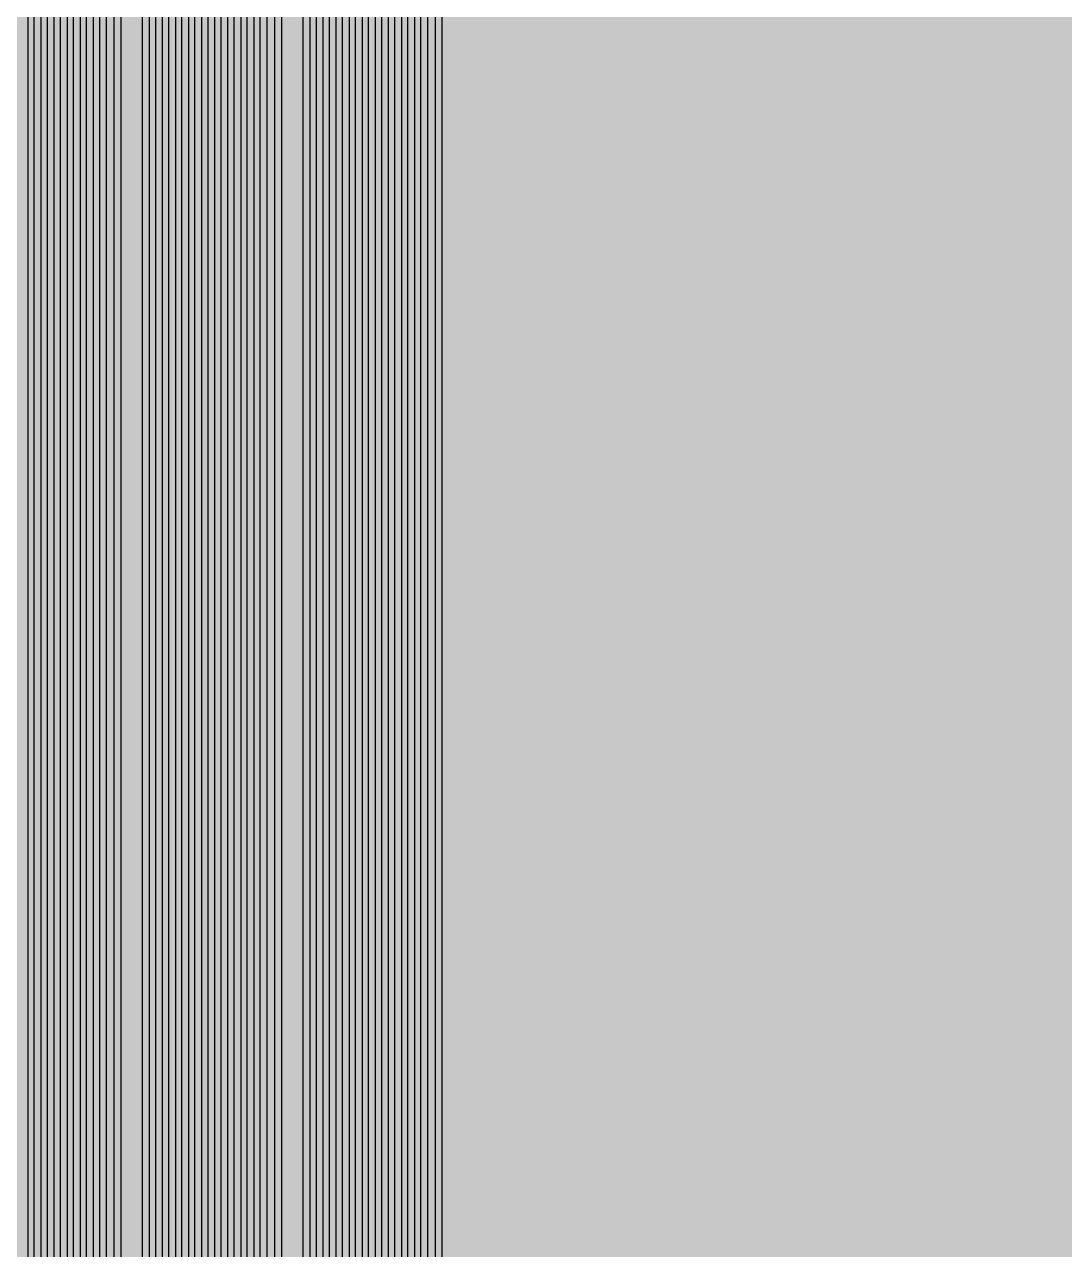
# Model space of a CAD drawing. Header units: metres. Extents: x -7240 to 10960, y -29667 to 1823.
# Drawn here: x 3526 to 4083, y -15234 to -14578 of the extents above; entities that cross this region are included whole.
import ezdxf

# ---------------------------------------------------------------- set-up
doc = ezdxf.new("R2010")
doc.units = ezdxf.units.M
doc.layers.add('Metal1', color=4, linetype='CONTINUOUS')
doc.layers.add('Polyimide', color=7, linetype='CONTINUOUS')

msp = doc.modelspace()

# ---------------------------------------------------------------- hatches: boundary and pattern name
at = {"layer": 'Polyimide'}
msp.add_hatch(color=7, dxfattribs=at).paths.add_polyline_path([(4088.45, -11806.89), (4098.72, -11851.21), (4115.58, -11893.47), (4138.63, -11932.7), (4167.35, -11967.99), (4201.08, -11998.53), (4239.03, -12023.62), (4280.35, -12042.68), (4349.18, -12073.73), (4413.2, -12113.76), (4471.26, -12162.04), (4522.3, -12217.69), (4565.39, -12279.7), (4599.74, -12346.94), (4624.73, -12418.19), (4639.91, -12492.16), (4645, -12567.5), (4639.91, -12642.84), (4624.73, -12716.8), (4599.74, -12788.06), (4565.39, -12855.3), (4522.3, -12917.31), (4471.26, -12972.96), (4413.2, -13021.24), (4349.18, -13061.27), (4280.35, -13092.32), (4239.03, -13111.38), (4201.08, -13136.47), (4167.35, -13167.01), (4138.63, -13202.3), (4115.58, -13241.52), (4098.72, -13283.78), (4088.45, -13328.11), (4085, -13373.48), (4085, -13567.5), (4099.45, -13861.55), (4142.64, -14152.77), (4214.18, -14438.35), (4313.36, -14715.55), (4439.24, -14981.69), (4590.59, -15234.21), (4765.97, -15470.68), (4963.68, -15688.82), (5181.82, -15886.53), (5418.29, -16061.91), (5670.81, -16213.26), (5936.95, -16339.14), (6214.15, -16438.32), (6499.73, -16509.85), (6790.95, -16553.05), (7085, -16567.5), (9960.38, -16567.5), (10038.79, -16571.35), (10116.45, -16582.87), (10192.6, -16601.95), (10266.52, -16628.4), (10337.49, -16661.96), (10404.83, -16702.32), (10467.89, -16749.09), (10526.06, -16801.81), (10578.78, -16859.98), (10625.55, -16923.04), (10665.91, -16990.38), (10699.48, -17061.35), (10725.93, -17135.27), (10745, -17211.43), (10756.52, -17289.08), (10760.38, -17367.5), (10760.38, -21957.3), (10721.61, -22012.91), (10685.97, -22070.59), (10653.58, -22130.14), (10624.53, -22191.39), (10598.92, -22254.16), (10576.82, -22318.25), (10558.3, -22383.46), (10543.41, -22449.6), (10532.21, -22516.46), (10524.72, -22583.84), (10520.97, -22651.53), (10520.97, -22719.32), (10524.72, -22787.01), (10532.21, -22854.38), (10543.41, -22921.24), (10558.3, -22987.38), (10576.82, -23052.6), (10598.92, -23116.68), (10624.53, -23179.45), (10653.58, -23240.71), (10685.97, -23300.26), (10721.61, -23357.93), (10760.38, -23413.54), (10760.38, -28667.5), (10756.52, -28745.91), (10745, -28823.57), (10725.93, -28899.73), (10699.48, -28973.65), (10665.91, -29044.62), (10625.55, -29111.96), (10578.78, -29175.01), (10526.06, -29233.19), (10467.89, -29285.91), (10404.83, -29332.68), (10337.49, -29373.04), (10266.52, -29406.6), (10192.6, -29433.05), (10116.45, -29452.13), (10038.79, -29463.65), (9960.38, -29467.5), (-6239.63, -29467.5), (-6318.04, -29463.65), (-6395.7, -29452.13), (-6471.85, -29433.05), (-6545.77, -29406.6), (-6616.74, -29373.04), (-6684.08, -29332.68), (-6747.14, -29285.91), (-6805.31, -29233.19), (-6858.03, -29175.01), (-6904.8, -29111.96), (-6945.16, -29044.62), (-6978.73, -28973.65), (-7005.18, -28899.73), (-7024.25, -28823.57), (-7035.77, -28745.91), (-7039.63, -28667.5), (-7039.63, -23426.32), (-6999.36, -23370.07), (-6962.33, -23311.63), (-6928.66, -23251.2), (-6898.45, -23188.96), (-6871.81, -23125.12), (-6848.81, -23059.88), (-6829.53, -22993.44), (-6814.04, -22926.02), (-6802.37, -22857.83), (-6794.57, -22789.09), (-6790.67, -22720.02), (-6790.67, -22650.84), (-6794.57, -22581.77), (-6802.37, -22513.03), (-6814.04, -22444.84), (-6829.53, -22377.42), (-6848.81, -22310.98), (-6871.81, -22245.74), (-6898.45, -22181.89), (-6928.66, -22119.66), (-6962.33, -22059.22), (-6999.36, -22000.79), (-7039.63, -21944.54), (-7039.63, -17367.5), (-7035.77, -17289.08), (-7024.25, -17211.43), (-7005.18, -17135.27), (-6978.73, -17061.35), (-6945.16, -16990.38), (-6904.8, -16923.04), (-6858.03, -16859.98), (-6805.31, -16801.81), (-6747.14, -16749.09), (-6684.08, -16702.32), (-6616.74, -16661.96), (-6545.77, -16628.4), (-6471.85, -16601.95), (-6395.7, -16582.87), (-6318.04, -16571.35), (-6239.63, -16567.5), (-3334, -16567.5), (-3039.95, -16553.05), (-2748.73, -16509.85), (-2463.15, -16438.32), (-2185.95, -16339.14), (-1919.81, -16213.26), (-1667.29, -16061.91), (-1430.82, -15886.53), (-1212.68, -15688.82), (-1014.97, -15470.68), (-839.59, -15234.21), (-688.24, -14981.69), (-562.36, -14715.55), (-463.18, -14438.35), (-391.64, -14152.77), (-348.45, -13861.55), (-334, -13567.5), (-334, -13373.48), (-337.45, -13328.11), (-347.72, -13283.78), (-364.58, -13241.52), (-387.63, -13202.3), (-416.35, -13167.01), (-450.08, -13136.47), (-488.03, -13111.38), (-529.35, -13092.32), (-529.35, -13092.32), (-598.18, -13061.27), (-662.2, -13021.24), (-720.26, -12972.96), (-771.3, -12917.31), (-814.39, -12855.3), (-848.74, -12788.06), (-873.73, -12716.8), (-888.91, -12642.84), (-894, -12567.5), (-888.91, -12492.16), (-873.73, -12418.19), (-848.74, -12346.94), (-814.39, -12279.7), (-771.3, -12217.69), (-720.26, -12162.04), (-662.2, -12113.76), (-598.18, -12073.73), (-529.35, -12042.68), (-488.03, -12023.62), (-450.08, -11998.53), (-416.35, -11967.99), (-387.63, -11932.7), (-364.58, -11893.47), (-347.72, -11851.21), (-337.45, -11806.89), (-334, -11761.52), (-334, -11074.31), (-337.45, -11028.94), (-347.72, -10984.62), (-364.58, -10942.36), (-387.63, -10903.13), (-416.35, -10867.84), (-450.08, -10837.3), (-488.03, -10812.21), (-529.35, -10793.16), (-529.35, -10793.16), (-598.18, -10762.1), (-662.2, -10722.07), (-720.26, -10673.8), (-771.3, -10618.15), (-814.39, -10556.13), (-848.74, -10488.89), (-873.73, -10417.64), (-888.91, -10343.67), (-894, -10268.33), (-888.91, -10192.99), (-873.73, -10119.03), (-848.74, -10047.77), (-814.39, -9980.53), (-771.3, -9918.52), (-720.26, -9862.87), (-662.2, -9814.59), (-598.18, -9774.56), (-529.35, -9743.51), (-488.03, -9724.45), (-450.08, -9699.36), (-416.35, -9668.82), (-387.63, -9633.53), (-364.58, -9594.31), (-347.72, -9552.05), (-337.45, -9507.72), (-334, -9462.35), (-334, -8775.14), (-337.45, -8729.78), (-347.72, -8685.45), (-364.58, -8643.19), (-387.63, -8603.96), (-416.35, -8568.68), (-450.08, -8538.14), (-488.03, -8513.05), (-529.35, -8493.99), (-529.35, -8493.99), (-598.18, -8462.94), (-662.2, -8422.91), (-720.26, -8374.63), (-771.3, -8318.98), (-814.39, -8256.97), (-848.74, -8189.73), (-873.73, -8118.47), (-888.91, -8044.5), (-894, -7969.17), (-888.91, -7893.83), (-873.73, -7819.86), (-848.74, -7748.61), (-814.39, -7681.36), (-771.3, -7619.35), (-720.26, -7563.7), (-662.2, -7515.42), (-598.18, -7475.4), (-529.35, -7444.34), (-529.35, -7444.34), (-488.03, -7425.28), (-450.08, -7400.2), (-416.35, -7369.66), (-387.63, -7334.37), (-364.58, -7295.14), (-347.72, -7252.88), (-337.45, -7208.56), (-334, -7163.19), (-334, -6475.98), (-337.45, -6430.61), (-347.72, -6386.29), (-364.58, -6344.02), (-387.63, -6304.8), (-416.35, -6269.51), (-450.08, -6238.97), (-488.03, -6213.88), (-529.35, -6194.82), (-529.35, -6194.82), (-598.18, -6163.77), (-662.2, -6123.74), (-720.26, -6075.46), (-771.3, -6019.81), (-814.39, -5957.8), (-848.74, -5890.56), (-873.73, -5819.31), (-888.91, -5745.34), (-894, -5670), (-888.91, -5594.66), (-873.73, -5520.69), (-848.74, -5449.44), (-814.39, -5382.2), (-771.3, -5320.19), (-720.26, -5264.54), (-662.2, -5216.26), (-598.18, -5176.23), (-529.35, -5145.18), (-529.35, -5145.18), (-488.03, -5126.12), (-450.08, -5101.03), (-416.35, -5070.49), (-387.63, -5035.2), (-364.58, -4995.98), (-347.72, -4953.71), (-337.45, -4909.39), (-334, -4864.02), (-334, 380), (-334, 1522.5), (-289, 1522.5), (-288.78, 1515.63), (-288.1, 1508.79), (-286.98, 1502.02), (-285.42, 1495.32), (-283.43, 1488.75), (-281.01, 1482.32), (-278.17, 1476.06), (-274.93, 1470), (-271.3, 1464.17), (-267.3, 1458.58), (-262.94, 1453.27), (-258.25, 1448.25), (-253.23, 1443.56), (-247.92, 1439.2), (-242.33, 1435.2), (-236.5, 1431.57), (-230.44, 1428.33), (-224.18, 1425.49), (-217.75, 1423.07), (-211.18, 1421.08), (-204.48, 1419.52), (-197.71, 1418.4), (-190.87, 1417.72), (-184, 1417.5), (-177.13, 1417.72), (-170.29, 1418.4), (-163.52, 1419.52), (-156.82, 1421.08), (-150.25, 1423.07), (-143.82, 1425.49), (-137.56, 1428.33), (-131.5, 1431.57), (-125.67, 1435.2), (-120.08, 1439.2), (-114.77, 1443.56), (-109.75, 1448.25), (-105.06, 1453.27), (-100.7, 1458.58), (-96.7, 1464.17), (-93.07, 1470), (-89.83, 1476.06), (-86.99, 1482.32), (-84.57, 1488.75), (-82.58, 1495.32), (-81.02, 1502.02), (-79.9, 1508.79), (-79.22, 1515.63), (-79, 1522.5), (1786, 1522.5), (3835, 1522.5), (3835.21, 1529.04), (3835.86, 1535.55), (3836.92, 1542.01), (3838.41, 1548.38), (3840.31, 1554.64), (3842.61, 1560.77), (3845.31, 1566.73), (3848.4, 1572.5), (3851.85, 1578.06), (3855.66, 1583.38), (3859.82, 1588.43), (3864.29, 1593.21), (3869.07, 1597.68), (3874.12, 1601.84), (3879.44, 1605.65), (3885, 1609.1), (3890.77, 1612.19), (3896.73, 1614.89), (3902.86, 1617.19), (3909.12, 1619.09), (3915.49, 1620.58), (3921.95, 1621.64), (3928.46, 1622.29), (3935, 1622.5), (3941.54, 1622.29), (3948.05, 1621.64), (3954.51, 1620.58), (3960.88, 1619.09), (3967.14, 1617.19), (3973.27, 1614.89), (3979.23, 1612.19), (3985, 1609.1), (3990.56, 1605.65), (3995.88, 1601.84), (4000.93, 1597.68), (4005.71, 1593.21), (4010.18, 1588.43), (4014.34, 1583.38), (4018.15, 1578.06), (4021.6, 1572.5), (4024.69, 1566.73), (4027.39, 1560.77), (4029.69, 1554.64), (4031.59, 1548.38), (4033.08, 1542.01), (4034.14, 1535.55), (4034.79, 1529.04), (4035, 1522.5), (4085, 1522.5), (4085, 380), (4085, 330), (4085, -4864.02), (4088.45, -4909.39), (4098.72, -4953.71), (4115.58, -4995.98), (4138.63, -5035.2), (4167.35, -5070.49), (4201.08, -5101.03), (4239.03, -5126.12), (4280.35, -5145.18), (4280.35, -5145.18), (4349.18, -5176.23), (4413.2, -5216.26), (4471.26, -5264.54), (4522.3, -5320.19), (4565.39, -5382.2), (4599.74, -5449.44), (4624.73, -5520.69), (4639.91, -5594.66), (4645, -5670), (4639.91, -5745.34), (4624.73, -5819.31), (4599.74, -5890.56), (4565.39, -5957.8), (4522.3, -6019.81), (4471.26, -6075.46), (4413.2, -6123.74), (4349.18, -6163.77), (4280.35, -6194.82), (4239.03, -6213.88), (4201.08, -6238.97), (4167.35, -6269.51), (4138.63, -6304.8), (4115.58, -6344.02), (4098.72, -6386.29), (4088.45, -6430.61), (4085, -6475.98), (4085, -11761.52), (4088.45, -11806.89)])

# ---------------------------------------------------------------- linework, layer by layer
at = {"layer": 'Metal1'}
for points in [[(3528.25, -14570), (3528.25, -14592.86), (3528.25, -14615.71), (3528.25, -14638.57), (3528.25, -14661.43), (3528.25, -14684.28), (3528.25, -14707.14), (3528.25, -14730), (3528.25, -14752.85), (3528.25, -14775.71), (3528.25, -14798.57), (3528.25, -14821.42), (3528.25, -14844.28), (3528.25, -14867.14), (3528.25, -14889.99), (3528.25, -14912.85), (3528.25, -14935.71), (3528.25, -14958.56), (3528.25, -14981.42), (3528.25, -15004.28), (3528.25, -15027.13), (3528.25, -15049.99), (3528.25, -15072.85), (3528.25, -15095.7), (3528.25, -15118.56), (3528.25, -15141.42), (3528.25, -15164.27), (3528.25, -15187.13), (3528.25, -15209.99), (3528.25, -15232.85), (3528.25, -15255.7)], [(3531.75, -15255.7), (3531.75, -15232.85), (3531.75, -15209.99), (3531.75, -15187.13), (3531.75, -15164.27), (3531.75, -15141.42), (3531.75, -15118.56), (3531.75, -15095.7), (3531.75, -15072.85), (3531.75, -15049.99), (3531.75, -15027.13), (3531.75, -15004.28), (3531.75, -14981.42), (3531.75, -14958.56), (3531.75, -14935.71), (3531.75, -14912.85), (3531.75, -14889.99), (3531.75, -14867.14), (3531.75, -14844.28), (3531.75, -14821.42), (3531.75, -14798.57), (3531.75, -14775.71), (3531.75, -14752.85), (3531.75, -14730), (3531.75, -14707.14), (3531.75, -14684.28), (3531.75, -14661.43), (3531.75, -14638.57), (3531.75, -14615.71), (3531.75, -14592.86), (3531.75, -14570)], [(3535.25, -14570), (3535.25, -14592.86), (3535.25, -14615.71), (3535.25, -14638.57), (3535.25, -14661.43), (3535.25, -14684.28), (3535.25, -14707.14), (3535.25, -14730), (3535.25, -14752.85), (3535.25, -14775.71), (3535.25, -14798.57), (3535.25, -14821.42), (3535.25, -14844.28), (3535.25, -14867.14), (3535.25, -14889.99), (3535.25, -14912.85), (3535.25, -14935.71), (3535.25, -14958.56), (3535.25, -14981.42), (3535.25, -15004.28), (3535.25, -15027.13), (3535.25, -15049.99), (3535.25, -15072.85), (3535.25, -15095.7), (3535.25, -15118.56), (3535.25, -15141.42), (3535.25, -15164.27), (3535.25, -15187.13), (3535.25, -15209.99), (3535.25, -15232.85), (3535.25, -15255.7)], [(3538.75, -15255.7), (3538.75, -15232.85), (3538.75, -15209.99), (3538.75, -15187.13), (3538.75, -15164.27), (3538.75, -15141.42), (3538.75, -15118.56), (3538.75, -15095.7), (3538.75, -15072.85), (3538.75, -15049.99), (3538.75, -15027.13), (3538.75, -15004.28), (3538.75, -14981.42), (3538.75, -14958.56), (3538.75, -14935.71), (3538.75, -14912.85), (3538.75, -14889.99), (3538.75, -14867.14), (3538.75, -14844.28), (3538.75, -14821.42), (3538.75, -14798.57), (3538.75, -14775.71), (3538.75, -14752.85), (3538.75, -14730), (3538.75, -14707.14), (3538.75, -14684.28), (3538.75, -14661.43), (3538.75, -14638.57), (3538.75, -14615.71), (3538.75, -14592.86), (3538.75, -14570)], [(3542.25, -14570), (3542.25, -14592.86), (3542.25, -14615.71), (3542.25, -14638.57), (3542.25, -14661.43), (3542.25, -14684.28), (3542.25, -14707.14), (3542.25, -14730), (3542.25, -14752.85), (3542.25, -14775.71), (3542.25, -14798.57), (3542.25, -14821.42), (3542.25, -14844.28), (3542.25, -14867.14), (3542.25, -14889.99), (3542.25, -14912.85), (3542.25, -14935.71), (3542.25, -14958.56), (3542.25, -14981.42), (3542.25, -15004.28), (3542.25, -15027.13), (3542.25, -15049.99), (3542.25, -15072.85), (3542.25, -15095.7), (3542.25, -15118.56), (3542.25, -15141.42), (3542.25, -15164.27), (3542.25, -15187.13), (3542.25, -15209.99), (3542.25, -15232.85), (3542.25, -15255.7)], [(3545.75, -15255.7), (3545.75, -15232.85), (3545.75, -15209.99), (3545.75, -15187.13), (3545.75, -15164.27), (3545.75, -15141.42), (3545.75, -15118.56), (3545.75, -15095.7), (3545.75, -15072.85), (3545.75, -15049.99), (3545.75, -15027.13), (3545.75, -15004.28), (3545.75, -14981.42), (3545.75, -14958.56), (3545.75, -14935.71), (3545.75, -14912.85), (3545.75, -14889.99), (3545.75, -14867.14), (3545.75, -14844.28), (3545.75, -14821.42), (3545.75, -14798.57), (3545.75, -14775.71), (3545.75, -14752.85), (3545.75, -14730), (3545.75, -14707.14), (3545.75, -14684.28), (3545.75, -14661.43), (3545.75, -14638.57), (3545.75, -14615.71), (3545.75, -14592.86), (3545.75, -14570)], [(3549.25, -14570), (3549.25, -14592.86), (3549.25, -14615.71), (3549.25, -14638.57), (3549.25, -14661.43), (3549.25, -14684.28), (3549.25, -14707.14), (3549.25, -14730), (3549.25, -14752.85), (3549.25, -14775.71), (3549.25, -14798.57), (3549.25, -14821.42), (3549.25, -14844.28), (3549.25, -14867.14), (3549.25, -14889.99), (3549.25, -14912.85), (3549.25, -14935.71), (3549.25, -14958.56), (3549.25, -14981.42), (3549.25, -15004.28), (3549.25, -15027.13), (3549.25, -15049.99), (3549.25, -15072.85), (3549.25, -15095.7), (3549.25, -15118.56), (3549.25, -15141.42), (3549.25, -15164.27), (3549.25, -15187.13), (3549.25, -15209.99), (3549.25, -15232.85), (3549.25, -15255.7)], [(3552.75, -15255.7), (3552.75, -15232.85), (3552.75, -15209.99), (3552.75, -15187.13), (3552.75, -15164.27), (3552.75, -15141.42), (3552.75, -15118.56), (3552.75, -15095.7), (3552.75, -15072.85), (3552.75, -15049.99), (3552.75, -15027.13), (3552.75, -15004.28), (3552.75, -14981.42), (3552.75, -14958.56), (3552.75, -14935.71), (3552.75, -14912.85), (3552.75, -14889.99), (3552.75, -14867.14), (3552.75, -14844.28), (3552.75, -14821.42), (3552.75, -14798.57), (3552.75, -14775.71), (3552.75, -14752.85), (3552.75, -14730), (3552.75, -14707.14), (3552.75, -14684.28), (3552.75, -14661.43), (3552.75, -14638.57), (3552.75, -14615.71), (3552.75, -14592.86), (3552.75, -14570)], [(3556.25, -14570), (3556.25, -14592.86), (3556.25, -14615.71), (3556.25, -14638.57), (3556.25, -14661.43), (3556.25, -14684.28), (3556.25, -14707.14), (3556.25, -14730), (3556.25, -14752.85), (3556.25, -14775.71), (3556.25, -14798.57), (3556.25, -14821.42), (3556.25, -14844.28), (3556.25, -14867.14), (3556.25, -14889.99), (3556.25, -14912.85), (3556.25, -14935.71), (3556.25, -14958.56), (3556.25, -14981.42), (3556.25, -15004.28), (3556.25, -15027.13), (3556.25, -15049.99), (3556.25, -15072.85), (3556.25, -15095.7), (3556.25, -15118.56), (3556.25, -15141.42), (3556.25, -15164.27), (3556.25, -15187.13), (3556.25, -15209.99), (3556.25, -15232.85), (3556.25, -15255.7)], [(3559.75, -15255.7), (3559.75, -15232.85), (3559.75, -15209.99), (3559.75, -15187.13), (3559.75, -15164.27), (3559.75, -15141.42), (3559.75, -15118.56), (3559.75, -15095.7), (3559.75, -15072.85), (3559.75, -15049.99), (3559.75, -15027.13), (3559.75, -15004.28), (3559.75, -14981.42), (3559.75, -14958.56), (3559.75, -14935.71), (3559.75, -14912.85), (3559.75, -14889.99), (3559.75, -14867.14), (3559.75, -14844.28), (3559.75, -14821.42), (3559.75, -14798.57), (3559.75, -14775.71), (3559.75, -14752.85), (3559.75, -14730), (3559.75, -14707.14), (3559.75, -14684.28), (3559.75, -14661.43), (3559.75, -14638.57), (3559.75, -14615.71), (3559.75, -14592.86), (3559.75, -14570)], [(3563.25, -14570), (3563.25, -14592.86), (3563.25, -14615.71), (3563.25, -14638.57), (3563.25, -14661.43), (3563.25, -14684.28), (3563.25, -14707.14), (3563.25, -14730), (3563.25, -14752.85), (3563.25, -14775.71), (3563.25, -14798.57), (3563.25, -14821.42), (3563.25, -14844.28), (3563.25, -14867.14), (3563.25, -14889.99), (3563.25, -14912.85), (3563.25, -14935.71), (3563.25, -14958.56), (3563.25, -14981.42), (3563.25, -15004.28), (3563.25, -15027.13), (3563.25, -15049.99), (3563.25, -15072.85), (3563.25, -15095.7), (3563.25, -15118.56), (3563.25, -15141.42), (3563.25, -15164.27), (3563.25, -15187.13), (3563.25, -15209.99), (3563.25, -15232.85), (3563.25, -15255.7)], [(3566.75, -15255.7), (3566.75, -15232.85), (3566.75, -15209.99), (3566.75, -15187.13), (3566.75, -15164.27), (3566.75, -15141.42), (3566.75, -15118.56), (3566.75, -15095.7), (3566.75, -15072.85), (3566.75, -15049.99), (3566.75, -15027.13), (3566.75, -15004.28), (3566.75, -14981.42), (3566.75, -14958.56), (3566.75, -14935.71), (3566.75, -14912.85), (3566.75, -14889.99), (3566.75, -14867.14), (3566.75, -14844.28), (3566.75, -14821.42), (3566.75, -14798.57), (3566.75, -14775.71), (3566.75, -14752.85), (3566.75, -14730), (3566.75, -14707.14), (3566.75, -14684.28), (3566.75, -14661.43), (3566.75, -14638.57), (3566.75, -14615.71), (3566.75, -14592.86), (3566.75, -14570)], [(3570.25, -14570), (3570.25, -14592.86), (3570.25, -14615.71), (3570.25, -14638.57), (3570.25, -14661.43), (3570.25, -14684.28), (3570.25, -14707.14), (3570.25, -14730), (3570.25, -14752.85), (3570.25, -14775.71), (3570.25, -14798.57), (3570.25, -14821.42), (3570.25, -14844.28), (3570.25, -14867.14), (3570.25, -14889.99), (3570.25, -14912.85), (3570.25, -14935.71), (3570.25, -14958.56), (3570.25, -14981.42), (3570.25, -15004.28), (3570.25, -15027.13), (3570.25, -15049.99), (3570.25, -15072.85), (3570.25, -15095.7), (3570.25, -15118.56), (3570.25, -15141.42), (3570.25, -15164.27), (3570.25, -15187.13), (3570.25, -15209.99), (3570.25, -15232.85), (3570.25, -15255.7)], [(3574.5, -15255.7), (3574.5, -15232.85), (3574.5, -15209.99), (3574.5, -15187.13), (3574.5, -15164.27), (3574.5, -15141.42), (3574.5, -15118.56), (3574.5, -15095.7), (3574.5, -15072.85), (3574.5, -15049.99), (3574.5, -15027.13), (3574.5, -15004.28), (3574.5, -14981.42), (3574.5, -14958.56), (3574.5, -14935.71), (3574.5, -14912.85), (3574.5, -14889.99), (3574.5, -14867.14), (3574.5, -14844.28), (3574.5, -14821.42), (3574.5, -14798.57), (3574.5, -14775.71), (3574.5, -14752.85), (3574.5, -14730), (3574.5, -14707.14), (3574.5, -14684.28), (3574.5, -14661.43), (3574.5, -14638.57), (3574.5, -14615.71), (3574.5, -14592.86), (3574.5, -14570)], [(3578, -14570), (3578, -14592.86), (3578, -14615.71), (3578, -14638.57), (3578, -14661.43), (3578, -14684.28), (3578, -14707.14), (3578, -14730), (3578, -14752.85), (3578, -14775.71), (3578, -14798.57), (3578, -14821.42), (3578, -14844.28), (3578, -14867.14), (3578, -14889.99), (3578, -14912.85), (3578, -14935.71), (3578, -14958.56), (3578, -14981.42), (3578, -15004.28), (3578, -15027.13), (3578, -15049.99), (3578, -15072.85), (3578, -15095.7), (3578, -15118.56), (3578, -15141.42), (3578, -15164.27), (3578, -15187.13), (3578, -15209.99), (3578, -15232.85), (3578, -15255.7)], [(3589.75, -15255.7), (3589.75, -15232.85), (3589.75, -15209.99), (3589.75, -15187.13), (3589.75, -15164.27), (3589.75, -15141.42), (3589.75, -15118.56), (3589.75, -15095.7), (3589.75, -15072.85), (3589.75, -15049.99), (3589.75, -15027.13), (3589.75, -15004.28), (3589.75, -14981.42), (3589.75, -14958.56), (3589.75, -14935.71), (3589.75, -14912.85), (3589.75, -14889.99), (3589.75, -14867.14), (3589.75, -14844.28), (3589.75, -14821.42), (3589.75, -14798.57), (3589.75, -14775.71), (3589.75, -14752.85), (3589.75, -14730), (3589.75, -14707.14), (3589.75, -14684.28), (3589.75, -14661.43), (3589.75, -14638.57), (3589.75, -14615.71), (3589.75, -14592.86), (3589.75, -14570)], [(3593.25, -14570), (3593.25, -14592.86), (3593.25, -14615.71), (3593.25, -14638.57), (3593.25, -14661.43), (3593.25, -14684.28), (3593.25, -14707.14), (3593.25, -14730), (3593.25, -14752.85), (3593.25, -14775.71), (3593.25, -14798.57), (3593.25, -14821.42), (3593.25, -14844.28), (3593.25, -14867.14), (3593.25, -14889.99), (3593.25, -14912.85), (3593.25, -14935.71), (3593.25, -14958.56), (3593.25, -14981.42), (3593.25, -15004.28), (3593.25, -15027.13), (3593.25, -15049.99), (3593.25, -15072.85), (3593.25, -15095.7), (3593.25, -15118.56), (3593.25, -15141.42), (3593.25, -15164.27), (3593.25, -15187.13), (3593.25, -15209.99), (3593.25, -15232.85), (3593.25, -15255.7)], [(3596.75, -15255.7), (3596.75, -15232.85), (3596.75, -15209.99), (3596.75, -15187.13), (3596.75, -15164.27), (3596.75, -15141.42), (3596.75, -15118.56), (3596.75, -15095.7), (3596.75, -15072.85), (3596.75, -15049.99), (3596.75, -15027.13), (3596.75, -15004.28), (3596.75, -14981.42), (3596.75, -14958.56), (3596.75, -14935.71), (3596.75, -14912.85), (3596.75, -14889.99), (3596.75, -14867.14), (3596.75, -14844.28), (3596.75, -14821.42), (3596.75, -14798.57), (3596.75, -14775.71), (3596.75, -14752.85), (3596.75, -14730), (3596.75, -14707.14), (3596.75, -14684.28), (3596.75, -14661.43), (3596.75, -14638.57), (3596.75, -14615.71), (3596.75, -14592.86), (3596.75, -14570)], [(3600.25, -14570), (3600.25, -14592.86), (3600.25, -14615.71), (3600.25, -14638.57), (3600.25, -14661.43), (3600.25, -14684.28), (3600.25, -14707.14), (3600.25, -14730), (3600.25, -14752.85), (3600.25, -14775.71), (3600.25, -14798.57), (3600.25, -14821.42), (3600.25, -14844.28), (3600.25, -14867.14), (3600.25, -14889.99), (3600.25, -14912.85), (3600.25, -14935.71), (3600.25, -14958.56), (3600.25, -14981.42), (3600.25, -15004.28), (3600.25, -15027.13), (3600.25, -15049.99), (3600.25, -15072.85), (3600.25, -15095.7), (3600.25, -15118.56), (3600.25, -15141.42), (3600.25, -15164.27), (3600.25, -15187.13), (3600.25, -15209.99), (3600.25, -15232.85), (3600.25, -15255.7)], [(3603.75, -15255.7), (3603.75, -15232.85), (3603.75, -15209.99), (3603.75, -15187.13), (3603.75, -15164.27), (3603.75, -15141.42), (3603.75, -15118.56), (3603.75, -15095.7), (3603.75, -15072.85), (3603.75, -15049.99), (3603.75, -15027.13), (3603.75, -15004.28), (3603.75, -14981.42), (3603.75, -14958.56), (3603.75, -14935.71), (3603.75, -14912.85), (3603.75, -14889.99), (3603.75, -14867.14), (3603.75, -14844.28), (3603.75, -14821.42), (3603.75, -14798.57), (3603.75, -14775.71), (3603.75, -14752.85), (3603.75, -14730), (3603.75, -14707.14), (3603.75, -14684.28), (3603.75, -14661.43), (3603.75, -14638.57), (3603.75, -14615.71), (3603.75, -14592.86), (3603.75, -14570)], [(3607.25, -14570), (3607.25, -14592.86), (3607.25, -14615.71), (3607.25, -14638.57), (3607.25, -14661.43), (3607.25, -14684.28), (3607.25, -14707.14), (3607.25, -14730), (3607.25, -14752.85), (3607.25, -14775.71), (3607.25, -14798.57), (3607.25, -14821.42), (3607.25, -14844.28), (3607.25, -14867.14), (3607.25, -14889.99), (3607.25, -14912.85), (3607.25, -14935.71), (3607.25, -14958.56), (3607.25, -14981.42), (3607.25, -15004.28), (3607.25, -15027.13), (3607.25, -15049.99), (3607.25, -15072.85), (3607.25, -15095.7), (3607.25, -15118.56), (3607.25, -15141.42), (3607.25, -15164.27), (3607.25, -15187.13), (3607.25, -15209.99), (3607.25, -15232.85), (3607.25, -15255.7)], [(3610.75, -15255.7), (3610.75, -15232.85), (3610.75, -15209.99), (3610.75, -15187.13), (3610.75, -15164.27), (3610.75, -15141.42), (3610.75, -15118.56), (3610.75, -15095.7), (3610.75, -15072.85), (3610.75, -15049.99), (3610.75, -15027.13), (3610.75, -15004.28), (3610.75, -14981.42), (3610.75, -14958.56), (3610.75, -14935.71), (3610.75, -14912.85), (3610.75, -14889.99), (3610.75, -14867.14), (3610.75, -14844.28), (3610.75, -14821.42), (3610.75, -14798.57), (3610.75, -14775.71), (3610.75, -14752.85), (3610.75, -14730), (3610.75, -14707.14), (3610.75, -14684.28), (3610.75, -14661.43), (3610.75, -14638.57), (3610.75, -14615.71), (3610.75, -14592.86), (3610.75, -14570)], [(3614.25, -14570), (3614.25, -14592.86), (3614.25, -14615.71), (3614.25, -14638.57), (3614.25, -14661.43), (3614.25, -14684.28), (3614.25, -14707.14), (3614.25, -14730), (3614.25, -14752.85), (3614.25, -14775.71), (3614.25, -14798.57), (3614.25, -14821.42), (3614.25, -14844.28), (3614.25, -14867.14), (3614.25, -14889.99), (3614.25, -14912.85), (3614.25, -14935.71), (3614.25, -14958.56), (3614.25, -14981.42), (3614.25, -15004.28), (3614.25, -15027.13), (3614.25, -15049.99), (3614.25, -15072.85), (3614.25, -15095.7), (3614.25, -15118.56), (3614.25, -15141.42), (3614.25, -15164.27), (3614.25, -15187.13), (3614.25, -15209.99), (3614.25, -15232.85), (3614.25, -15255.7)], [(3617.75, -15255.7), (3617.75, -15232.85), (3617.75, -15209.99), (3617.75, -15187.13), (3617.75, -15164.27), (3617.75, -15141.42), (3617.75, -15118.56), (3617.75, -15095.7), (3617.75, -15072.85), (3617.75, -15049.99), (3617.75, -15027.13), (3617.75, -15004.28), (3617.75, -14981.42), (3617.75, -14958.56), (3617.75, -14935.71), (3617.75, -14912.85), (3617.75, -14889.99), (3617.75, -14867.14), (3617.75, -14844.28), (3617.75, -14821.42), (3617.75, -14798.57), (3617.75, -14775.71), (3617.75, -14752.85), (3617.75, -14730), (3617.75, -14707.14), (3617.75, -14684.28), (3617.75, -14661.43), (3617.75, -14638.57), (3617.75, -14615.71), (3617.75, -14592.86), (3617.75, -14570)], [(3621.25, -14570), (3621.25, -14592.86), (3621.25, -14615.71), (3621.25, -14638.57), (3621.25, -14661.43), (3621.25, -14684.28), (3621.25, -14707.14), (3621.25, -14730), (3621.25, -14752.85), (3621.25, -14775.71), (3621.25, -14798.57), (3621.25, -14821.42), (3621.25, -14844.28), (3621.25, -14867.14), (3621.25, -14889.99), (3621.25, -14912.85), (3621.25, -14935.71), (3621.25, -14958.56), (3621.25, -14981.42), (3621.25, -15004.28), (3621.25, -15027.13), (3621.25, -15049.99), (3621.25, -15072.85), (3621.25, -15095.7), (3621.25, -15118.56), (3621.25, -15141.42), (3621.25, -15164.27), (3621.25, -15187.13), (3621.25, -15209.99), (3621.25, -15232.85), (3621.25, -15255.7)], [(3624.75, -15255.7), (3624.75, -15232.85), (3624.75, -15209.99), (3624.75, -15187.13), (3624.75, -15164.27), (3624.75, -15141.42), (3624.75, -15118.56), (3624.75, -15095.7), (3624.75, -15072.85), (3624.75, -15049.99), (3624.75, -15027.13), (3624.75, -15004.28), (3624.75, -14981.42), (3624.75, -14958.56), (3624.75, -14935.71), (3624.75, -14912.85), (3624.75, -14889.99), (3624.75, -14867.14), (3624.75, -14844.28), (3624.75, -14821.42), (3624.75, -14798.57), (3624.75, -14775.71), (3624.75, -14752.85), (3624.75, -14730), (3624.75, -14707.14), (3624.75, -14684.28), (3624.75, -14661.43), (3624.75, -14638.57), (3624.75, -14615.71), (3624.75, -14592.86), (3624.75, -14570)], [(3628.25, -14570), (3628.25, -14592.86), (3628.25, -14615.71), (3628.25, -14638.57), (3628.25, -14661.43), (3628.25, -14684.28), (3628.25, -14707.14), (3628.25, -14730), (3628.25, -14752.85), (3628.25, -14775.71), (3628.25, -14798.57), (3628.25, -14821.42), (3628.25, -14844.28), (3628.25, -14867.14), (3628.25, -14889.99), (3628.25, -14912.85), (3628.25, -14935.71), (3628.25, -14958.56), (3628.25, -14981.42), (3628.25, -15004.28), (3628.25, -15027.13), (3628.25, -15049.99), (3628.25, -15072.85), (3628.25, -15095.7), (3628.25, -15118.56), (3628.25, -15141.42), (3628.25, -15164.27), (3628.25, -15187.13), (3628.25, -15209.99), (3628.25, -15232.85), (3628.25, -15255.7)], [(3631.75, -15255.7), (3631.75, -15232.85), (3631.75, -15209.99), (3631.75, -15187.13), (3631.75, -15164.27), (3631.75, -15141.42), (3631.75, -15118.56), (3631.75, -15095.7), (3631.75, -15072.85), (3631.75, -15049.99), (3631.75, -15027.13), (3631.75, -15004.28), (3631.75, -14981.42), (3631.75, -14958.56), (3631.75, -14935.71), (3631.75, -14912.85), (3631.75, -14889.99), (3631.75, -14867.14), (3631.75, -14844.28), (3631.75, -14821.42), (3631.75, -14798.57), (3631.75, -14775.71), (3631.75, -14752.85), (3631.75, -14730), (3631.75, -14707.14), (3631.75, -14684.28), (3631.75, -14661.43), (3631.75, -14638.57), (3631.75, -14615.71), (3631.75, -14592.86), (3631.75, -14570)], [(3635.25, -14570), (3635.25, -14592.86), (3635.25, -14615.71), (3635.25, -14638.57), (3635.25, -14661.43), (3635.25, -14684.28), (3635.25, -14707.14), (3635.25, -14730), (3635.25, -14752.85), (3635.25, -14775.71), (3635.25, -14798.57), (3635.25, -14821.42), (3635.25, -14844.28), (3635.25, -14867.14), (3635.25, -14889.99), (3635.25, -14912.85), (3635.25, -14935.71), (3635.25, -14958.56), (3635.25, -14981.42), (3635.25, -15004.28), (3635.25, -15027.13), (3635.25, -15049.99), (3635.25, -15072.85), (3635.25, -15095.7), (3635.25, -15118.56), (3635.25, -15141.42), (3635.25, -15164.27), (3635.25, -15187.13), (3635.25, -15209.99), (3635.25, -15232.85), (3635.25, -15255.7)], [(3638.75, -15255.7), (3638.75, -15232.85), (3638.75, -15209.99), (3638.75, -15187.13), (3638.75, -15164.27), (3638.75, -15141.42), (3638.75, -15118.56), (3638.75, -15095.7), (3638.75, -15072.85), (3638.75, -15049.99), (3638.75, -15027.13), (3638.75, -15004.28), (3638.75, -14981.42), (3638.75, -14958.56), (3638.75, -14935.71), (3638.75, -14912.85), (3638.75, -14889.99), (3638.75, -14867.14), (3638.75, -14844.28), (3638.75, -14821.42), (3638.75, -14798.57), (3638.75, -14775.71), (3638.75, -14752.85), (3638.75, -14730), (3638.75, -14707.14), (3638.75, -14684.28), (3638.75, -14661.43), (3638.75, -14638.57), (3638.75, -14615.71), (3638.75, -14592.86), (3638.75, -14570)], [(3642.25, -14570), (3642.25, -14592.86), (3642.25, -14615.71), (3642.25, -14638.57), (3642.25, -14661.43), (3642.25, -14684.28), (3642.25, -14707.14), (3642.25, -14730), (3642.25, -14752.85), (3642.25, -14775.71), (3642.25, -14798.57), (3642.25, -14821.42), (3642.25, -14844.28), (3642.25, -14867.14), (3642.25, -14889.99), (3642.25, -14912.85), (3642.25, -14935.71), (3642.25, -14958.56), (3642.25, -14981.42), (3642.25, -15004.28), (3642.25, -15027.13), (3642.25, -15049.99), (3642.25, -15072.85), (3642.25, -15095.7), (3642.25, -15118.56), (3642.25, -15141.42), (3642.25, -15164.27), (3642.25, -15187.13), (3642.25, -15209.99), (3642.25, -15232.85), (3642.25, -15255.7)], [(3645.75, -15255.7), (3645.75, -15232.85), (3645.75, -15209.99), (3645.75, -15187.13), (3645.75, -15164.27), (3645.75, -15141.42), (3645.75, -15118.56), (3645.75, -15095.7), (3645.75, -15072.85), (3645.75, -15049.99), (3645.75, -15027.13), (3645.75, -15004.28), (3645.75, -14981.42), (3645.75, -14958.56), (3645.75, -14935.71), (3645.75, -14912.85), (3645.75, -14889.99), (3645.75, -14867.14), (3645.75, -14844.28), (3645.75, -14821.42), (3645.75, -14798.57), (3645.75, -14775.71), (3645.75, -14752.85), (3645.75, -14730), (3645.75, -14707.14), (3645.75, -14684.28), (3645.75, -14661.43), (3645.75, -14638.57), (3645.75, -14615.71), (3645.75, -14592.86), (3645.75, -14570)], [(3649.25, -14570), (3649.25, -14592.86), (3649.25, -14615.71), (3649.25, -14638.57), (3649.25, -14661.43), (3649.25, -14684.28), (3649.25, -14707.14), (3649.25, -14730), (3649.25, -14752.85), (3649.25, -14775.71), (3649.25, -14798.57), (3649.25, -14821.42), (3649.25, -14844.28), (3649.25, -14867.14), (3649.25, -14889.99), (3649.25, -14912.85), (3649.25, -14935.71), (3649.25, -14958.56), (3649.25, -14981.42), (3649.25, -15004.28), (3649.25, -15027.13), (3649.25, -15049.99), (3649.25, -15072.85), (3649.25, -15095.7), (3649.25, -15118.56), (3649.25, -15141.42), (3649.25, -15164.27), (3649.25, -15187.13), (3649.25, -15209.99), (3649.25, -15232.85), (3649.25, -15255.7)], [(3652.75, -15255.7), (3652.75, -15232.85), (3652.75, -15209.99), (3652.75, -15187.13), (3652.75, -15164.27), (3652.75, -15141.42), (3652.75, -15118.56), (3652.75, -15095.7), (3652.75, -15072.85), (3652.75, -15049.99), (3652.75, -15027.13), (3652.75, -15004.28), (3652.75, -14981.42), (3652.75, -14958.56), (3652.75, -14935.71), (3652.75, -14912.85), (3652.75, -14889.99), (3652.75, -14867.14), (3652.75, -14844.28), (3652.75, -14821.42), (3652.75, -14798.57), (3652.75, -14775.71), (3652.75, -14752.85), (3652.75, -14730), (3652.75, -14707.14), (3652.75, -14684.28), (3652.75, -14661.43), (3652.75, -14638.57), (3652.75, -14615.71), (3652.75, -14592.86), (3652.75, -14570)], [(3656.25, -14570), (3656.25, -14592.86), (3656.25, -14615.71), (3656.25, -14638.57), (3656.25, -14661.43), (3656.25, -14684.28), (3656.25, -14707.14), (3656.25, -14730), (3656.25, -14752.85), (3656.25, -14775.71), (3656.25, -14798.57), (3656.25, -14821.42), (3656.25, -14844.28), (3656.25, -14867.14), (3656.25, -14889.99), (3656.25, -14912.85), (3656.25, -14935.71), (3656.25, -14958.56), (3656.25, -14981.42), (3656.25, -15004.28), (3656.25, -15027.13), (3656.25, -15049.99), (3656.25, -15072.85), (3656.25, -15095.7), (3656.25, -15118.56), (3656.25, -15141.42), (3656.25, -15164.27), (3656.25, -15187.13), (3656.25, -15209.99), (3656.25, -15232.85), (3656.25, -15255.7)], [(3660.5, -15255.7), (3660.5, -15232.85), (3660.5, -15209.99), (3660.5, -15187.13), (3660.5, -15164.27), (3660.5, -15141.42), (3660.5, -15118.56), (3660.5, -15095.7), (3660.5, -15072.85), (3660.5, -15049.99), (3660.5, -15027.13), (3660.5, -15004.28), (3660.5, -14981.42), (3660.5, -14958.56), (3660.5, -14935.71), (3660.5, -14912.85), (3660.5, -14889.99), (3660.5, -14867.14), (3660.5, -14844.28), (3660.5, -14821.42), (3660.5, -14798.57), (3660.5, -14775.71), (3660.5, -14752.85), (3660.5, -14730), (3660.5, -14707.14), (3660.5, -14684.28), (3660.5, -14661.43), (3660.5, -14638.57), (3660.5, -14615.71), (3660.5, -14592.86), (3660.5, -14570)], [(3664, -14570), (3664, -14592.86), (3664, -14615.71), (3664, -14638.57), (3664, -14661.43), (3664, -14684.28), (3664, -14707.14), (3664, -14730), (3664, -14752.85), (3664, -14775.71), (3664, -14798.57), (3664, -14821.42), (3664, -14844.28), (3664, -14867.14), (3664, -14889.99), (3664, -14912.85), (3664, -14935.71), (3664, -14958.56), (3664, -14981.42), (3664, -15004.28), (3664, -15027.13), (3664, -15049.99), (3664, -15072.85), (3664, -15095.7), (3664, -15118.56), (3664, -15141.42), (3664, -15164.27), (3664, -15187.13), (3664, -15209.99), (3664, -15232.85), (3664, -15255.7)], [(3675.75, -15255.7), (3675.75, -15232.85), (3675.75, -15209.99), (3675.75, -15187.13), (3675.75, -15164.27), (3675.75, -15141.42), (3675.75, -15118.56), (3675.75, -15095.7), (3675.75, -15072.85), (3675.75, -15049.99), (3675.75, -15027.13), (3675.75, -15004.28), (3675.75, -14981.42), (3675.75, -14958.56), (3675.75, -14935.71), (3675.75, -14912.85), (3675.75, -14889.99), (3675.75, -14867.14), (3675.75, -14844.28), (3675.75, -14821.42), (3675.75, -14798.57), (3675.75, -14775.71), (3675.75, -14752.85), (3675.75, -14730), (3675.75, -14707.14), (3675.75, -14684.28), (3675.75, -14661.43), (3675.75, -14638.57), (3675.75, -14615.71), (3675.75, -14592.86), (3675.75, -14570)], [(3679.25, -14570), (3679.25, -14592.86), (3679.25, -14615.71), (3679.25, -14638.57), (3679.25, -14661.43), (3679.25, -14684.28), (3679.25, -14707.14), (3679.25, -14730), (3679.25, -14752.85), (3679.25, -14775.71), (3679.25, -14798.57), (3679.25, -14821.42), (3679.25, -14844.28), (3679.25, -14867.14), (3679.25, -14889.99), (3679.25, -14912.85), (3679.25, -14935.71), (3679.25, -14958.56), (3679.25, -14981.42), (3679.25, -15004.28), (3679.25, -15027.13), (3679.25, -15049.99), (3679.25, -15072.85), (3679.25, -15095.7), (3679.25, -15118.56), (3679.25, -15141.42), (3679.25, -15164.27), (3679.25, -15187.13), (3679.25, -15209.99), (3679.25, -15232.85), (3679.25, -15255.7)], [(3682.75, -15255.7), (3682.75, -15232.85), (3682.75, -15209.99), (3682.75, -15187.13), (3682.75, -15164.27), (3682.75, -15141.42), (3682.75, -15118.56), (3682.75, -15095.7), (3682.75, -15072.85), (3682.75, -15049.99), (3682.75, -15027.13), (3682.75, -15004.28), (3682.75, -14981.42), (3682.75, -14958.56), (3682.75, -14935.71), (3682.75, -14912.85), (3682.75, -14889.99), (3682.75, -14867.14), (3682.75, -14844.28), (3682.75, -14821.42), (3682.75, -14798.57), (3682.75, -14775.71), (3682.75, -14752.85), (3682.75, -14730), (3682.75, -14707.14), (3682.75, -14684.28), (3682.75, -14661.43), (3682.75, -14638.57), (3682.75, -14615.71), (3682.75, -14592.86), (3682.75, -14570)], [(3686.25, -14570), (3686.25, -14592.86), (3686.25, -14615.71), (3686.25, -14638.57), (3686.25, -14661.43), (3686.25, -14684.28), (3686.25, -14707.14), (3686.25, -14730), (3686.25, -14752.85), (3686.25, -14775.71), (3686.25, -14798.57), (3686.25, -14821.42), (3686.25, -14844.28), (3686.25, -14867.14), (3686.25, -14889.99), (3686.25, -14912.85), (3686.25, -14935.71), (3686.25, -14958.56), (3686.25, -14981.42), (3686.25, -15004.28), (3686.25, -15027.13), (3686.25, -15049.99), (3686.25, -15072.85), (3686.25, -15095.7), (3686.25, -15118.56), (3686.25, -15141.42), (3686.25, -15164.27), (3686.25, -15187.13), (3686.25, -15209.99), (3686.25, -15232.85), (3686.25, -15255.7)], [(3689.75, -15255.7), (3689.75, -15232.85), (3689.75, -15209.99), (3689.75, -15187.13), (3689.75, -15164.27), (3689.75, -15141.42), (3689.75, -15118.56), (3689.75, -15095.7), (3689.75, -15072.85), (3689.75, -15049.99), (3689.75, -15027.13), (3689.75, -15004.28), (3689.75, -14981.42), (3689.75, -14958.56), (3689.75, -14935.71), (3689.75, -14912.85), (3689.75, -14889.99), (3689.75, -14867.14), (3689.75, -14844.28), (3689.75, -14821.42), (3689.75, -14798.57), (3689.75, -14775.71), (3689.75, -14752.85), (3689.75, -14730), (3689.75, -14707.14), (3689.75, -14684.28), (3689.75, -14661.43), (3689.75, -14638.57), (3689.75, -14615.71), (3689.75, -14592.86), (3689.75, -14570)], [(3693.25, -14570), (3693.25, -14592.86), (3693.25, -14615.71), (3693.25, -14638.57), (3693.25, -14661.43), (3693.25, -14684.28), (3693.25, -14707.14), (3693.25, -14730), (3693.25, -14752.85), (3693.25, -14775.71), (3693.25, -14798.57), (3693.25, -14821.42), (3693.25, -14844.28), (3693.25, -14867.14), (3693.25, -14889.99), (3693.25, -14912.85), (3693.25, -14935.71), (3693.25, -14958.56), (3693.25, -14981.42), (3693.25, -15004.28), (3693.25, -15027.13), (3693.25, -15049.99), (3693.25, -15072.85), (3693.25, -15095.7), (3693.25, -15118.56), (3693.25, -15141.42), (3693.25, -15164.27), (3693.25, -15187.13), (3693.25, -15209.99), (3693.25, -15232.85), (3693.25, -15255.7)], [(3696.75, -15255.7), (3696.75, -15232.85), (3696.75, -15209.99), (3696.75, -15187.13), (3696.75, -15164.27), (3696.75, -15141.42), (3696.75, -15118.56), (3696.75, -15095.7), (3696.75, -15072.85), (3696.75, -15049.99), (3696.75, -15027.13), (3696.75, -15004.28), (3696.75, -14981.42), (3696.75, -14958.56), (3696.75, -14935.71), (3696.75, -14912.85), (3696.75, -14889.99), (3696.75, -14867.14), (3696.75, -14844.28), (3696.75, -14821.42), (3696.75, -14798.57), (3696.75, -14775.71), (3696.75, -14752.85), (3696.75, -14730), (3696.75, -14707.14), (3696.75, -14684.28), (3696.75, -14661.43), (3696.75, -14638.57), (3696.75, -14615.71), (3696.75, -14592.86), (3696.75, -14570)], [(3700.25, -14570), (3700.25, -14592.86), (3700.25, -14615.71), (3700.25, -14638.57), (3700.25, -14661.43), (3700.25, -14684.28), (3700.25, -14707.14), (3700.25, -14730), (3700.25, -14752.85), (3700.25, -14775.71), (3700.25, -14798.57), (3700.25, -14821.42), (3700.25, -14844.28), (3700.25, -14867.14), (3700.25, -14889.99), (3700.25, -14912.85), (3700.25, -14935.71), (3700.25, -14958.56), (3700.25, -14981.42), (3700.25, -15004.28), (3700.25, -15027.13), (3700.25, -15049.99), (3700.25, -15072.85), (3700.25, -15095.7), (3700.25, -15118.56), (3700.25, -15141.42), (3700.25, -15164.27), (3700.25, -15187.13), (3700.25, -15209.99), (3700.25, -15232.85), (3700.25, -15255.7)], [(3703.75, -15255.7), (3703.75, -15232.85), (3703.75, -15209.99), (3703.75, -15187.13), (3703.75, -15164.27), (3703.75, -15141.42), (3703.75, -15118.56), (3703.75, -15095.7), (3703.75, -15072.85), (3703.75, -15049.99), (3703.75, -15027.13), (3703.75, -15004.28), (3703.75, -14981.42), (3703.75, -14958.56), (3703.75, -14935.71), (3703.75, -14912.85), (3703.75, -14889.99), (3703.75, -14867.14), (3703.75, -14844.28), (3703.75, -14821.42), (3703.75, -14798.57), (3703.75, -14775.71), (3703.75, -14752.85), (3703.75, -14730), (3703.75, -14707.14), (3703.75, -14684.28), (3703.75, -14661.43), (3703.75, -14638.57), (3703.75, -14615.71), (3703.75, -14592.86), (3703.75, -14570)], [(3707.25, -14570), (3707.25, -14592.86), (3707.25, -14615.71), (3707.25, -14638.57), (3707.25, -14661.43), (3707.25, -14684.28), (3707.25, -14707.14), (3707.25, -14730), (3707.25, -14752.85), (3707.25, -14775.71), (3707.25, -14798.57), (3707.25, -14821.42), (3707.25, -14844.28), (3707.25, -14867.14), (3707.25, -14889.99), (3707.25, -14912.85), (3707.25, -14935.71), (3707.25, -14958.56), (3707.25, -14981.42), (3707.25, -15004.28), (3707.25, -15027.13), (3707.25, -15049.99), (3707.25, -15072.85), (3707.25, -15095.7), (3707.25, -15118.56), (3707.25, -15141.42), (3707.25, -15164.27), (3707.25, -15187.13), (3707.25, -15209.99), (3707.25, -15232.85), (3707.25, -15255.7)], [(3710.75, -15255.7), (3710.75, -15232.85), (3710.75, -15209.99), (3710.75, -15187.13), (3710.75, -15164.27), (3710.75, -15141.42), (3710.75, -15118.56), (3710.75, -15095.7), (3710.75, -15072.85), (3710.75, -15049.99), (3710.75, -15027.13), (3710.75, -15004.28), (3710.75, -14981.42), (3710.75, -14958.56), (3710.75, -14935.71), (3710.75, -14912.85), (3710.75, -14889.99), (3710.75, -14867.14), (3710.75, -14844.28), (3710.75, -14821.42), (3710.75, -14798.57), (3710.75, -14775.71), (3710.75, -14752.85), (3710.75, -14730), (3710.75, -14707.14), (3710.75, -14684.28), (3710.75, -14661.43), (3710.75, -14638.57), (3710.75, -14615.71), (3710.75, -14592.86), (3710.75, -14570)], [(3714.25, -14570), (3714.25, -14592.86), (3714.25, -14615.71), (3714.25, -14638.57), (3714.25, -14661.43), (3714.25, -14684.28), (3714.25, -14707.14), (3714.25, -14730), (3714.25, -14752.85), (3714.25, -14775.71), (3714.25, -14798.57), (3714.25, -14821.42), (3714.25, -14844.28), (3714.25, -14867.14), (3714.25, -14889.99), (3714.25, -14912.85), (3714.25, -14935.71), (3714.25, -14958.56), (3714.25, -14981.42), (3714.25, -15004.28), (3714.25, -15027.13), (3714.25, -15049.99), (3714.25, -15072.85), (3714.25, -15095.7), (3714.25, -15118.56), (3714.25, -15141.42), (3714.25, -15164.27), (3714.25, -15187.13), (3714.25, -15209.99), (3714.25, -15232.85), (3714.25, -15255.7)], [(3717.75, -15255.7), (3717.75, -15232.85), (3717.75, -15209.99), (3717.75, -15187.13), (3717.75, -15164.27), (3717.75, -15141.42), (3717.75, -15118.56), (3717.75, -15095.7), (3717.75, -15072.85), (3717.75, -15049.99), (3717.75, -15027.13), (3717.75, -15004.28), (3717.75, -14981.42), (3717.75, -14958.56), (3717.75, -14935.71), (3717.75, -14912.85), (3717.75, -14889.99), (3717.75, -14867.14), (3717.75, -14844.28), (3717.75, -14821.42), (3717.75, -14798.57), (3717.75, -14775.71), (3717.75, -14752.85), (3717.75, -14730), (3717.75, -14707.14), (3717.75, -14684.28), (3717.75, -14661.43), (3717.75, -14638.57), (3717.75, -14615.71), (3717.75, -14592.86), (3717.75, -14570)], [(3721.25, -14570), (3721.25, -14592.86), (3721.25, -14615.71), (3721.25, -14638.57), (3721.25, -14661.43), (3721.25, -14684.28), (3721.25, -14707.14), (3721.25, -14730), (3721.25, -14752.85), (3721.25, -14775.71), (3721.25, -14798.57), (3721.25, -14821.42), (3721.25, -14844.28), (3721.25, -14867.14), (3721.25, -14889.99), (3721.25, -14912.85), (3721.25, -14935.71), (3721.25, -14958.56), (3721.25, -14981.42), (3721.25, -15004.28), (3721.25, -15027.13), (3721.25, -15049.99), (3721.25, -15072.85), (3721.25, -15095.7), (3721.25, -15118.56), (3721.25, -15141.42), (3721.25, -15164.27), (3721.25, -15187.13), (3721.25, -15209.99), (3721.25, -15232.85), (3721.25, -15255.7)], [(3724.75, -15255.7), (3724.75, -15232.85), (3724.75, -15209.99), (3724.75, -15187.13), (3724.75, -15164.27), (3724.75, -15141.42), (3724.75, -15118.56), (3724.75, -15095.7), (3724.75, -15072.85), (3724.75, -15049.99), (3724.75, -15027.13), (3724.75, -15004.28), (3724.75, -14981.42), (3724.75, -14958.56), (3724.75, -14935.71), (3724.75, -14912.85), (3724.75, -14889.99), (3724.75, -14867.14), (3724.75, -14844.28), (3724.75, -14821.42), (3724.75, -14798.57), (3724.75, -14775.71), (3724.75, -14752.85), (3724.75, -14730), (3724.75, -14707.14), (3724.75, -14684.28), (3724.75, -14661.43), (3724.75, -14638.57), (3724.75, -14615.71), (3724.75, -14592.86), (3724.75, -14570)], [(3728.25, -14570), (3728.25, -14592.86), (3728.25, -14615.71), (3728.25, -14638.57), (3728.25, -14661.43), (3728.25, -14684.28), (3728.25, -14707.14), (3728.25, -14730), (3728.25, -14752.85), (3728.25, -14775.71), (3728.25, -14798.57), (3728.25, -14821.42), (3728.25, -14844.28), (3728.25, -14867.14), (3728.25, -14889.99), (3728.25, -14912.85), (3728.25, -14935.71), (3728.25, -14958.56), (3728.25, -14981.42), (3728.25, -15004.28), (3728.25, -15027.13), (3728.25, -15049.99), (3728.25, -15072.85), (3728.25, -15095.7), (3728.25, -15118.56), (3728.25, -15141.42), (3728.25, -15164.27), (3728.25, -15187.13), (3728.25, -15209.99), (3728.25, -15232.85), (3728.25, -15255.7)], [(3731.75, -15255.7), (3731.75, -15232.85), (3731.75, -15209.99), (3731.75, -15187.13), (3731.75, -15164.27), (3731.75, -15141.42), (3731.75, -15118.56), (3731.75, -15095.7), (3731.75, -15072.85), (3731.75, -15049.99), (3731.75, -15027.13), (3731.75, -15004.28), (3731.75, -14981.42), (3731.75, -14958.56), (3731.75, -14935.71), (3731.75, -14912.85), (3731.75, -14889.99), (3731.75, -14867.14), (3731.75, -14844.28), (3731.75, -14821.42), (3731.75, -14798.57), (3731.75, -14775.71), (3731.75, -14752.85), (3731.75, -14730), (3731.75, -14707.14), (3731.75, -14684.28), (3731.75, -14661.43), (3731.75, -14638.57), (3731.75, -14615.71), (3731.75, -14592.86), (3731.75, -14570)], [(3735.25, -14570), (3735.25, -14592.86), (3735.25, -14615.71), (3735.25, -14638.57), (3735.25, -14661.43), (3735.25, -14684.28), (3735.25, -14707.14), (3735.25, -14730), (3735.25, -14752.85), (3735.25, -14775.71), (3735.25, -14798.57), (3735.25, -14821.42), (3735.25, -14844.28), (3735.25, -14867.14), (3735.25, -14889.99), (3735.25, -14912.85), (3735.25, -14935.71), (3735.25, -14958.56), (3735.25, -14981.42), (3735.25, -15004.28), (3735.25, -15027.13), (3735.25, -15049.99), (3735.25, -15072.85), (3735.25, -15095.7), (3735.25, -15118.56), (3735.25, -15141.42), (3735.25, -15164.27), (3735.25, -15187.13), (3735.25, -15209.99), (3735.25, -15232.85), (3735.25, -15255.7)], [(3738.75, -15255.7), (3738.75, -15232.85), (3738.75, -15209.99), (3738.75, -15187.13), (3738.75, -15164.27), (3738.75, -15141.42), (3738.75, -15118.56), (3738.75, -15095.7), (3738.75, -15072.85), (3738.75, -15049.99), (3738.75, -15027.13), (3738.75, -15004.28), (3738.75, -14981.42), (3738.75, -14958.56), (3738.75, -14935.71), (3738.75, -14912.85), (3738.75, -14889.99), (3738.75, -14867.14), (3738.75, -14844.28), (3738.75, -14821.42), (3738.75, -14798.57), (3738.75, -14775.71), (3738.75, -14752.85), (3738.75, -14730), (3738.75, -14707.14), (3738.75, -14684.28), (3738.75, -14661.43), (3738.75, -14638.57), (3738.75, -14615.71), (3738.75, -14592.86), (3738.75, -14570)], [(3742.25, -14570), (3742.25, -14592.86), (3742.25, -14615.71), (3742.25, -14638.57), (3742.25, -14661.43), (3742.25, -14684.28), (3742.25, -14707.14), (3742.25, -14730), (3742.25, -14752.85), (3742.25, -14775.71), (3742.25, -14798.57), (3742.25, -14821.42), (3742.25, -14844.28), (3742.25, -14867.14), (3742.25, -14889.99), (3742.25, -14912.85), (3742.25, -14935.71), (3742.25, -14958.56), (3742.25, -14981.42), (3742.25, -15004.28), (3742.25, -15027.13), (3742.25, -15049.99), (3742.25, -15072.85), (3742.25, -15095.7), (3742.25, -15118.56), (3742.25, -15141.42), (3742.25, -15164.27), (3742.25, -15187.13), (3742.25, -15209.99), (3742.25, -15232.85), (3742.25, -15255.7)], [(3746.5, -15255.7), (3746.5, -15232.85), (3746.5, -15209.99), (3746.5, -15187.13), (3746.5, -15164.27), (3746.5, -15141.42), (3746.5, -15118.56), (3746.5, -15095.7), (3746.5, -15072.85), (3746.5, -15049.99), (3746.5, -15027.13), (3746.5, -15004.28), (3746.5, -14981.42), (3746.5, -14958.56), (3746.5, -14935.71), (3746.5, -14912.85), (3746.5, -14889.99), (3746.5, -14867.14), (3746.5, -14844.28), (3746.5, -14821.42), (3746.5, -14798.57), (3746.5, -14775.71), (3746.5, -14752.85), (3746.5, -14730), (3746.5, -14707.14), (3746.5, -14684.28), (3746.5, -14661.43), (3746.5, -14638.57), (3746.5, -14615.71), (3746.5, -14592.86), (3746.5, -14570)], [(3750, -14570), (3750, -14592.86), (3750, -14615.71), (3750, -14638.57), (3750, -14661.43), (3750, -14684.28), (3750, -14707.14), (3750, -14730), (3750, -14752.85), (3750, -14775.71), (3750, -14798.57), (3750, -14821.42), (3750, -14844.28), (3750, -14867.14), (3750, -14889.99), (3750, -14912.85), (3750, -14935.71), (3750, -14958.56), (3750, -14981.42), (3750, -15004.28), (3750, -15027.13), (3750, -15049.99), (3750, -15072.85), (3750, -15095.7), (3750, -15118.56), (3750, -15141.42), (3750, -15164.27), (3750, -15187.13), (3750, -15209.99), (3750, -15232.85), (3750, -15255.7)]]:
    msp.add_lwpolyline(points, dxfattribs=at)

doc.saveas('drawing.dxf')
